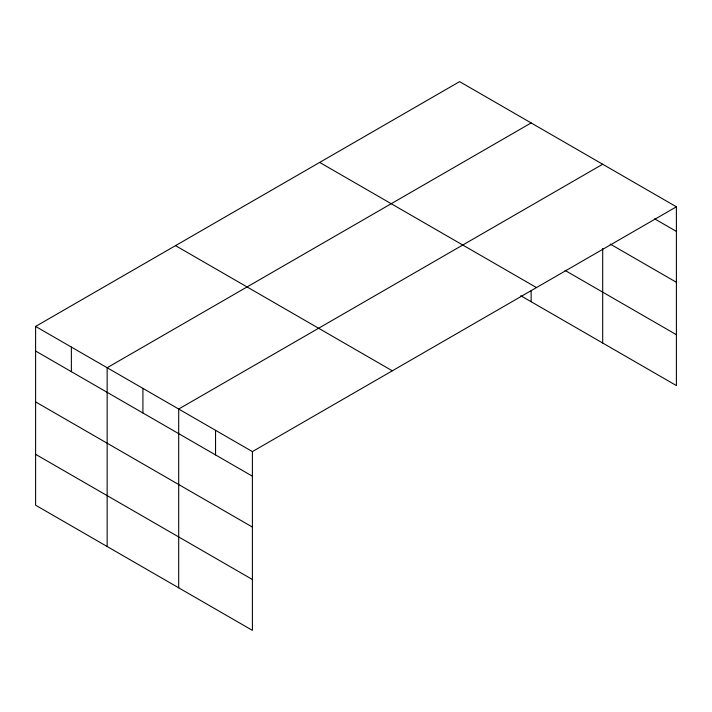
<?xml version="1.0" encoding="UTF-8"?>
<svg xmlns="http://www.w3.org/2000/svg" width="712" height="712" viewBox="0 0 712 712"><rect width="100%" height="100%" fill="white"/><g stroke="black" fill="none" stroke-linecap="round" stroke-linejoin="round"><path stroke-width="1.07" d="M676.4 206.8L459.596 81.631L35.6 326.425L35.6 505.2L252.404 630.369L252.404 451.595L676.4 206.8L676.4 385.575L520.784 295.729M531.143 122.936L107.147 367.73L107.147 546.505M602.69 164.241L178.694 409.035L178.694 587.809M654.666 218.86L676.4 231.409M610.246 244.091L676.4 282.281M565.034 270.4L676.4 334.702M319.679 162.416L536.483 287.586M175.517 245.64L392.321 370.81M35.6 326.425L252.404 451.595M35.6 351.025L252.404 476.203M35.6 401.906L252.404 527.076M35.6 454.318L252.404 579.497M602.69 248.461L602.69 343.015M531.143 290.656L531.143 301.71M215.549 430.315L215.549 454.923M142.916 388.387L142.916 412.987M71.369 347.073L71.369 371.682"/></g></svg>
